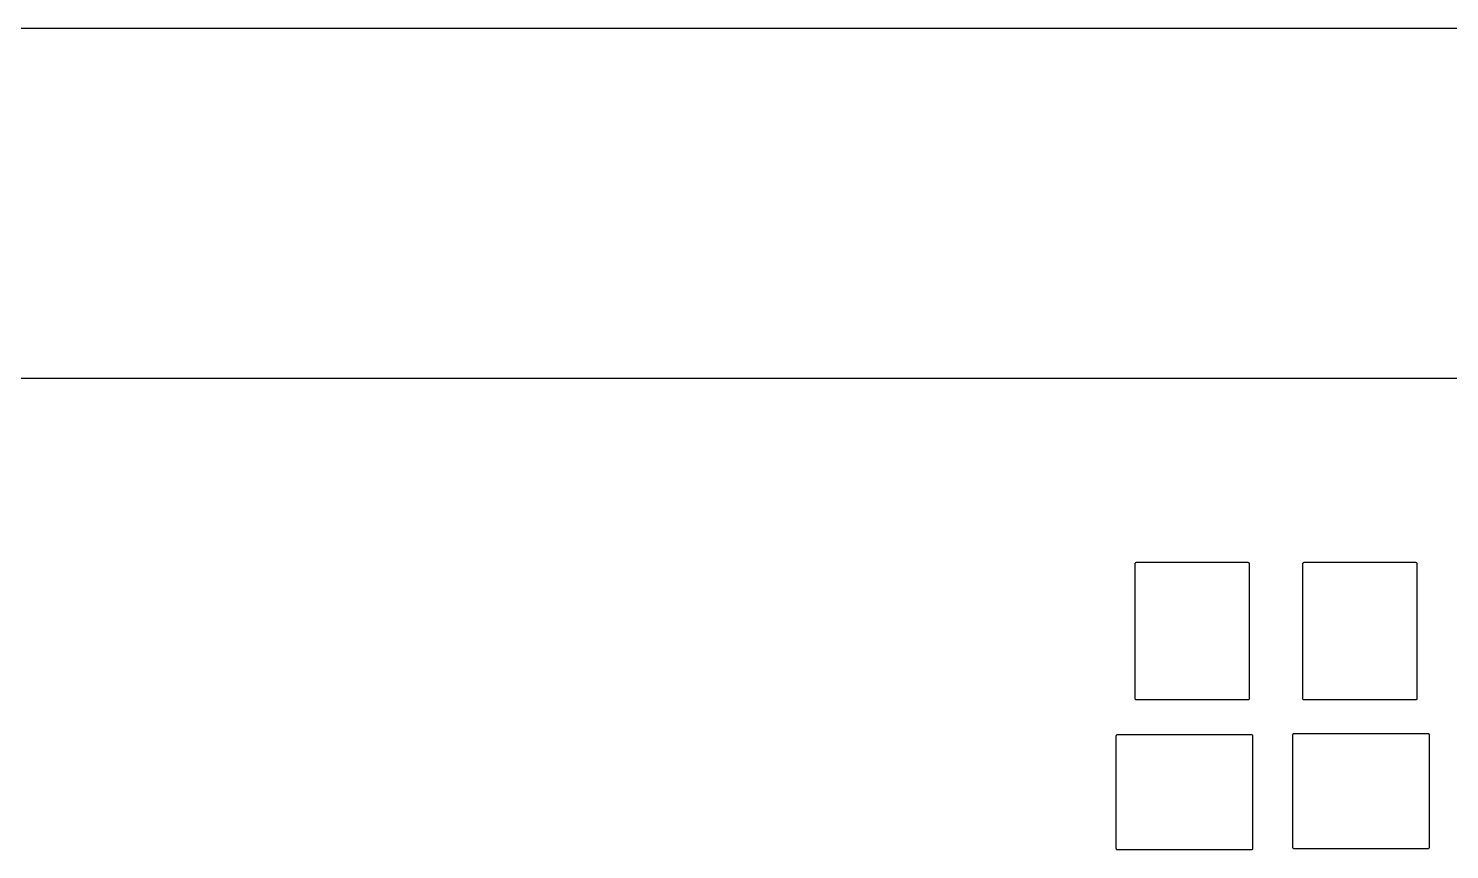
# Model space of a CAD drawing. Header units: inches. Extents: x -0.5 to 10, y -2.4 to 3.9.
# Drawn here: x 3.6639 to 4.1638, y 3.5737 to 3.8628 of the extents above; entities that cross this region are included whole.
import ezdxf

# ---------------------------------------------------------------- set-up
doc = ezdxf.new("R2010")
doc.units = ezdxf.units.IN

msp = doc.modelspace()

# ---------------------------------------------------------------- linework, layer by layer
for points in [[(4.8032, 3.86275), (0, 3.86275)], [(4.438118, 3.7395), (3.099254, 3.7395)]]:
    msp.add_lwpolyline(points)
for points in [[(4.053475, 3.626501), (4.053475, 3.626501), (4.0535, 3.6265), (4.0929, 3.6265), (4.092925, 3.626501), (4.092974, 3.626506), (4.093022, 3.626515), (4.093069, 3.626529), (4.093114, 3.626548), (4.093157, 3.626571), (4.093198, 3.626599), (4.093236, 3.62663), (4.09327, 3.626664), (4.093301, 3.626702), (4.093329, 3.626743), (4.093352, 3.626786), (4.093371, 3.626831), (4.093385, 3.626878), (4.093394, 3.626926), (4.093399, 3.626975), (4.0934, 3.627), (4.0934, 3.6742), (4.093399, 3.674225), (4.093394, 3.674274), (4.093385, 3.674322), (4.093371, 3.674369), (4.093352, 3.674414), (4.093329, 3.674457), (4.093301, 3.674498), (4.09327, 3.674536), (4.093236, 3.67457), (4.093198, 3.674601), (4.093157, 3.674629), (4.093114, 3.674652), (4.093069, 3.674671), (4.093022, 3.674685), (4.092974, 3.674694), (4.092925, 3.674699), (4.0929, 3.6747), (4.0535, 3.6747), (4.053475, 3.674699), (4.053426, 3.674694), (4.053378, 3.674685), (4.053331, 3.674671), (4.053286, 3.674652), (4.053243, 3.674629), (4.053202, 3.674601), (4.053164, 3.67457), (4.05313, 3.674536), (4.053099, 3.674498), (4.053071, 3.674457), (4.053048, 3.674414), (4.053029, 3.674369), (4.053015, 3.674322), (4.053006, 3.674274), (4.053001, 3.674225), (4.053, 3.6742), (4.053, 3.627), (4.053001, 3.626975), (4.053006, 3.626926), (4.053015, 3.626878), (4.053029, 3.626831), (4.053048, 3.626786), (4.053071, 3.626743), (4.053099, 3.626702), (4.05313, 3.626664), (4.053164, 3.62663), (4.053202, 3.626599), (4.053243, 3.626571), (4.053286, 3.626548), (4.053331, 3.626529), (4.053378, 3.626515), (4.053426, 3.626506)], [(4.112475, 3.626501), (4.112475, 3.626501), (4.1125, 3.6265), (4.1519, 3.6265), (4.151925, 3.626501), (4.151974, 3.626506), (4.152022, 3.626515), (4.152069, 3.626529), (4.152114, 3.626548), (4.152157, 3.626571), (4.152198, 3.626599), (4.152236, 3.62663), (4.15227, 3.626664), (4.152301, 3.626702), (4.152329, 3.626743), (4.152352, 3.626786), (4.152371, 3.626831), (4.152385, 3.626878), (4.152394, 3.626926), (4.152399, 3.626975), (4.1524, 3.627), (4.1524, 3.6742), (4.152399, 3.674225), (4.152394, 3.674274), (4.152385, 3.674322), (4.152371, 3.674369), (4.152352, 3.674414), (4.152329, 3.674457), (4.152301, 3.674498), (4.15227, 3.674536), (4.152236, 3.67457), (4.152198, 3.674601), (4.152157, 3.674629), (4.152114, 3.674652), (4.152069, 3.674671), (4.152022, 3.674685), (4.151974, 3.674694), (4.151925, 3.674699), (4.1519, 3.6747), (4.1125, 3.6747), (4.112475, 3.674699), (4.112426, 3.674694), (4.112378, 3.674685), (4.112331, 3.674671), (4.112286, 3.674652), (4.112243, 3.674629), (4.112202, 3.674601), (4.112164, 3.67457), (4.11213, 3.674536), (4.112099, 3.674498), (4.112071, 3.674457), (4.112048, 3.674414), (4.112029, 3.674369), (4.112015, 3.674322), (4.112006, 3.674274), (4.112001, 3.674225), (4.112, 3.6742), (4.112, 3.627), (4.112001, 3.626975), (4.112006, 3.626926), (4.112015, 3.626878), (4.112029, 3.626831), (4.112048, 3.626786), (4.112071, 3.626743), (4.112099, 3.626702), (4.11213, 3.626664), (4.112164, 3.62663), (4.112202, 3.626599), (4.112243, 3.626571), (4.112286, 3.626548), (4.112331, 3.626529), (4.112378, 3.626515), (4.112426, 3.626506)], [(4.108975, 3.574101), (4.108975, 3.574101), (4.109, 3.5741), (4.1562, 3.5741), (4.156225, 3.574101), (4.156274, 3.574106), (4.156322, 3.574115), (4.156369, 3.574129), (4.156414, 3.574148), (4.156457, 3.574171), (4.156498, 3.574199), (4.156536, 3.57423), (4.15657, 3.574264), (4.156601, 3.574302), (4.156629, 3.574343), (4.156652, 3.574386), (4.156671, 3.574431), (4.156685, 3.574478), (4.156694, 3.574526), (4.156699, 3.574575), (4.1567, 3.5746), (4.1567, 3.614), (4.156699, 3.614025), (4.156694, 3.614074), (4.156685, 3.614122), (4.156671, 3.614169), (4.156652, 3.614214), (4.156629, 3.614257), (4.156601, 3.614298), (4.15657, 3.614336), (4.156536, 3.61437), (4.156498, 3.614401), (4.156457, 3.614429), (4.156414, 3.614452), (4.156369, 3.614471), (4.156322, 3.614485), (4.156274, 3.614494), (4.156225, 3.614499), (4.1562, 3.6145), (4.109, 3.6145), (4.108975, 3.614499), (4.108926, 3.614494), (4.108878, 3.614485), (4.108831, 3.614471), (4.108786, 3.614452), (4.108743, 3.614429), (4.108702, 3.614401), (4.108664, 3.61437), (4.10863, 3.614336), (4.108599, 3.614298), (4.108571, 3.614257), (4.108548, 3.614214), (4.108529, 3.614169), (4.108515, 3.614122), (4.108506, 3.614074), (4.108501, 3.614025), (4.1085, 3.614), (4.1085, 3.5746), (4.108501, 3.574575), (4.108506, 3.574526), (4.108515, 3.574478), (4.108529, 3.574431), (4.108548, 3.574386), (4.108571, 3.574343), (4.108599, 3.574302), (4.10863, 3.574264), (4.108664, 3.57423), (4.108702, 3.574199), (4.108743, 3.574171), (4.108786, 3.574148), (4.108831, 3.574129), (4.108878, 3.574115), (4.108926, 3.574106)], [(4.046875, 3.573701), (4.046875, 3.573701), (4.0469, 3.5737), (4.0941, 3.5737), (4.094125, 3.573701), (4.094174, 3.573706), (4.094222, 3.573715), (4.094269, 3.573729), (4.094314, 3.573748), (4.094357, 3.573771), (4.094398, 3.573799), (4.094436, 3.57383), (4.09447, 3.573864), (4.094501, 3.573902), (4.094529, 3.573943), (4.094552, 3.573986), (4.094571, 3.574031), (4.094585, 3.574078), (4.094594, 3.574126), (4.094599, 3.574175), (4.0946, 3.5742), (4.0946, 3.6136), (4.094599, 3.613625), (4.094594, 3.613674), (4.094585, 3.613722), (4.094571, 3.613769), (4.094552, 3.613814), (4.094529, 3.613857), (4.094501, 3.613898), (4.09447, 3.613936), (4.094436, 3.61397), (4.094398, 3.614001), (4.094357, 3.614029), (4.094314, 3.614052), (4.094269, 3.614071), (4.094222, 3.614085), (4.094174, 3.614094), (4.094125, 3.614099), (4.0941, 3.6141), (4.0469, 3.6141), (4.046875, 3.614099), (4.046826, 3.614094), (4.046778, 3.614085), (4.046731, 3.614071), (4.046686, 3.614052), (4.046643, 3.614029), (4.046602, 3.614001), (4.046564, 3.61397), (4.04653, 3.613936), (4.046499, 3.613898), (4.046471, 3.613857), (4.046448, 3.613814), (4.046429, 3.613769), (4.046415, 3.613722), (4.046406, 3.613674), (4.046401, 3.613625), (4.0464, 3.6136), (4.0464, 3.5742), (4.046401, 3.574175), (4.046406, 3.574126), (4.046415, 3.574078), (4.046429, 3.574031), (4.046448, 3.573986), (4.046471, 3.573943), (4.046499, 3.573902), (4.04653, 3.573864), (4.046564, 3.57383), (4.046602, 3.573799), (4.046643, 3.573771), (4.046686, 3.573748), (4.046731, 3.573729), (4.046778, 3.573715), (4.046826, 3.573706)]]:
    msp.add_lwpolyline(points, close=True)

doc.saveas('drawing.dxf')
